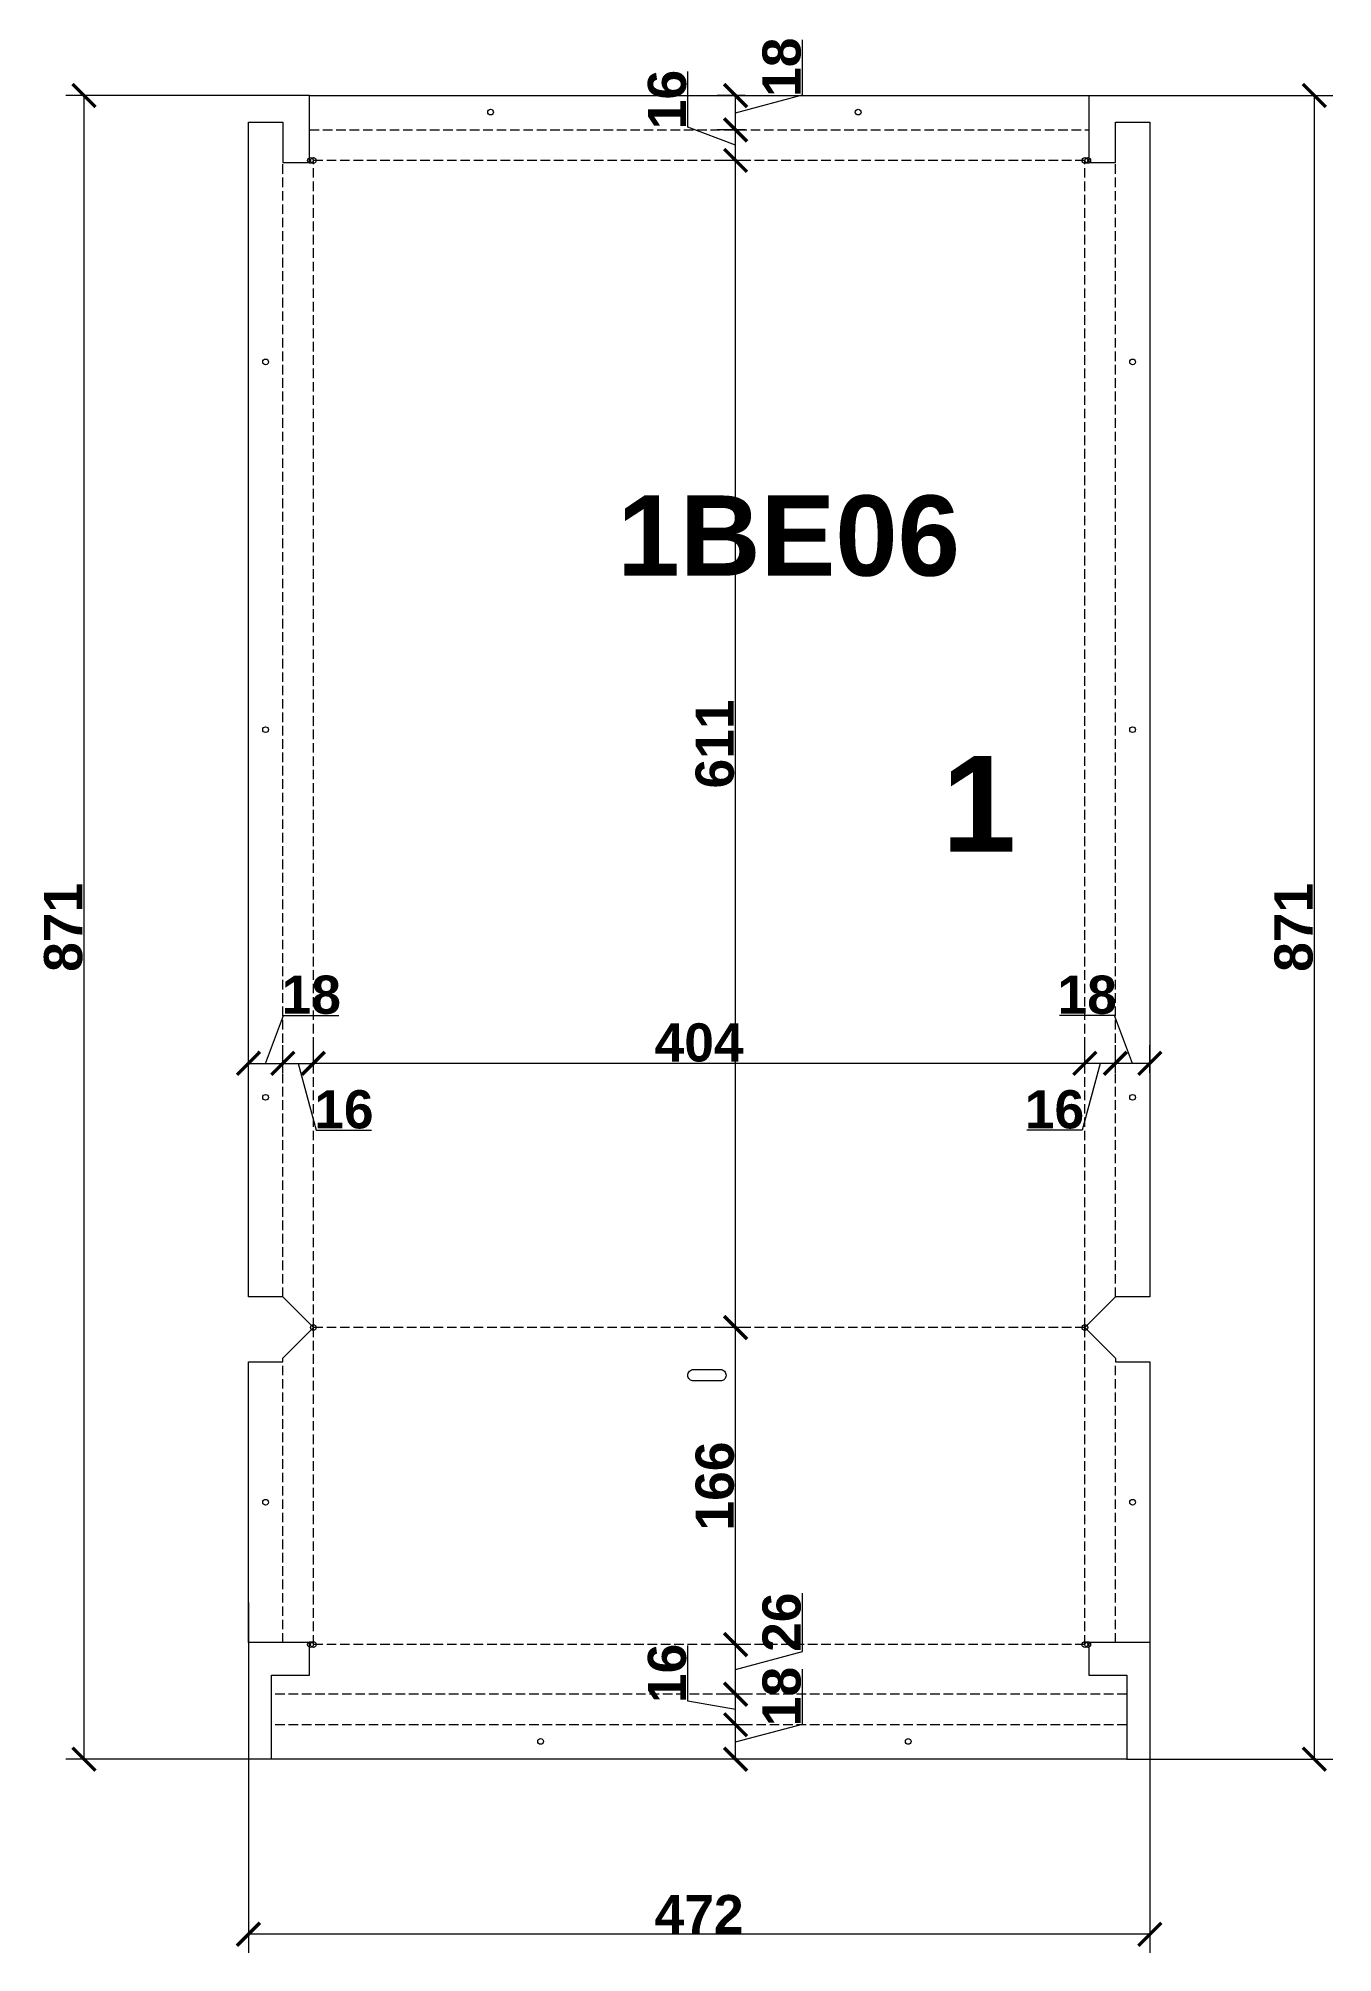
# Model space of a CAD drawing. Header units: millimetres. Extents: x -32485 to -31808, y -10140 to -9138.
import ezdxf
from ezdxf.enums import TextEntityAlignment as Align

# ---------------------------------------------------------------- set-up
doc = ezdxf.new("R2010")
doc.units = ezdxf.units.MM
doc.linetypes.add('CncKadLineStyle_Dot', pattern=[7, 5, -2, 0])
doc.linetypes.add('DASHED', pattern=[7, 5, -2, 0])
doc.layers.get('Defpoints').update_dxf_attribs({"color": 3, "lineweight": 0})
for name, color, linetype in [('KNA - BendingIN', 162, 'Continuous'), ('KNA - BendingOUT', 10, 'Continuous'), ('KNA - Contour', 7, 'Continuous'), ('KNA - Dimensions', 134, 'Continuous')]:
    doc.layers.add(name, color=color, linetype=linetype)
doc.layers.add('KNA - PanName', color=7, linetype='Continuous', plot=False)
doc.layers.add('KNA - PanQty', color=40, linetype='Continuous', lineweight=5, plot=False)
doc.styles.add('KNA', font='arialbd.ttf', dxfattribs={"height": 20})
doc.styles.add('MtXpl_ISOCPEUR', font='arialbd.ttf')
doc.dimstyles.new('1 к 30', dxfattribs={"dimscale": 25, "dimtxt": 20, "dimasz": 40, "dimexe": 32, "dimexo": 0, "dimgap": 2, "dimtad": 1, "dimdec": 0, "dimzin": 9, "dimtxsty": 'KNA', "dimblk": 'ARCHTICK', "dimcen": 5, "dimadec": 1, "dimazin": 0, "dimtfac": 1, "dimtdec": 0, "dimtmove": 1, "dimatfit": 3, "dimldrblk": 'OBLIQUE', "dimfxl": 1, "dimarcsym": 1})

# ---------------------------------------------------------------- blocks, each defined once
blk = doc.blocks.new('_ArchTick')
at = {"color": 0, "linetype": 'ByBlock', "const_width": 0.15}
blk.add_lwpolyline([(-0.5, -0.5), (0.5, 0.5)], dxfattribs=at)
blk = doc.blocks.new('*D16')
at = {"layer": 'Defpoints', "color": 0, "transparency": 16777216}
for p in [(-32461.5, -9167.6), (-32343.4, -9167.6), (-32363.4, -10038.6)]:
    blk.add_point(p, dxfattribs=at)
at = {"layer": 'KNA - Dimensions', "color": 0, "lineweight": -2, "transparency": 16777216}
for p, q in [((-32343.4, -9167.6), (-32471.1, -9167.6)), ((-32461.5, -10038.6), (-32461.5, -9167.6)), ((-32363.4, -10038.6), (-32471.1, -10038.6))]:
    blk.add_line(p, q, dxfattribs=at)
at = {"layer": 'KNA - Dimensions', "color": 0, "lineweight": -2, "transparency": 16777216, "xscale": 12, "yscale": 12, "zscale": 12}
for p, rotation in [((-32461.5, -9167.6), 90), ((-32461.5, -10038.6), 270)]:
    blk.add_blockref('_ArchTick', p, dxfattribs=dict(at, rotation=rotation))
at = {"layer": 'KNA - Dimensions', "color": 0, "transparency": 16777216, "insert": (-32472.3, -9603.1), "char_height": 20, "attachment_point": 5, "rotation": 90, "style": 'KNA'}
blk.add_mtext('871', dxfattribs=at)
blk = doc.blocks.new('_Oblique')
at = {"color": 0, "linetype": 'ByBlock', "lineweight": -2}
blk.add_line((-0.5, -0.5), (0.5, 0.5), dxfattribs=at)
blk = doc.blocks.new('*D15')
at = {"layer": 'Defpoints', "color": 0, "transparency": 16777216}
for p in [(-32120.3, -9167.6), (-32115.3, -9167.6), (-32115.3, -9185.6)]:
    blk.add_point(p, dxfattribs=at)
at = {"layer": 'KNA - Dimensions', "color": 0, "lineweight": -2, "transparency": 16777216}
for p, q in [((-32085.3, -9167.2), (-32085.3, -9138.4)), ((-32115.3, -9167.6), (-32129.9, -9167.6)), ((-32120.3, -9176.6), (-32085.3, -9167.2)), ((-32120.3, -9185.6), (-32120.3, -9167.6)), ((-32115.3, -9185.6), (-32129.9, -9185.6))]:
    blk.add_line(p, q, dxfattribs=at)
at = {"layer": 'KNA - Dimensions', "color": 0, "lineweight": -2, "transparency": 16777216, "xscale": 12, "yscale": 12, "zscale": 12}
for p, rotation in [((-32120.3, -9167.6), 90), ((-32120.3, -9185.6), 270)]:
    blk.add_blockref('_ArchTick', p, dxfattribs=dict(at, rotation=rotation))
at = {"layer": 'KNA - Dimensions', "color": 0, "transparency": 16777216, "insert": (-32096.1, -9152.8), "char_height": 20, "attachment_point": 5, "rotation": 90, "style": 'KNA'}
blk.add_mtext('18', dxfattribs=at)
blk = doc.blocks.new('*D14')
at = {"layer": 'Defpoints', "color": 0, "transparency": 16777216}
for p in [(-32120.3, -9185.6), (-32115.3, -9185.6), (-32115.3, -9201.6)]:
    blk.add_point(p, dxfattribs=at)
at = {"layer": 'KNA - Dimensions', "color": 0, "lineweight": -2, "transparency": 16777216}
for p, q in [((-32145.3, -9184.2), (-32145.3, -9155.1)), ((-32120.3, -9193.6), (-32145.3, -9184.2)), ((-32115.3, -9185.6), (-32129.9, -9185.6)), ((-32120.3, -9201.6), (-32120.3, -9185.6)), ((-32115.3, -9201.6), (-32129.9, -9201.6))]:
    blk.add_line(p, q, dxfattribs=at)
at = {"layer": 'KNA - Dimensions', "color": 0, "lineweight": -2, "transparency": 16777216, "xscale": 12, "yscale": 12, "zscale": 12}
for p, rotation in [((-32120.3, -9185.6), 90), ((-32120.3, -9201.6), 270)]:
    blk.add_blockref('_ArchTick', p, dxfattribs=dict(at, rotation=rotation))
at = {"layer": 'KNA - Dimensions', "color": 0, "transparency": 16777216, "insert": (-32156.1, -9169.7), "char_height": 20, "attachment_point": 5, "rotation": 90, "style": 'KNA'}
blk.add_mtext('16', dxfattribs=at)
blk = doc.blocks.new('*D13')
at = {"layer": 'Defpoints', "color": 0, "transparency": 16777216}
for p in [(-32120.3, -9201.6), (-32115.3, -9201.6), (-32115.3, -9812.6)]:
    blk.add_point(p, dxfattribs=at)
at = {"layer": 'KNA - Dimensions', "color": 0, "lineweight": -2, "transparency": 16777216}
for p, q in [((-32115.3, -9201.6), (-32129.9, -9201.6)), ((-32120.3, -9812.6), (-32120.3, -9201.6)), ((-32115.3, -9812.6), (-32129.9, -9812.6))]:
    blk.add_line(p, q, dxfattribs=at)
at = {"layer": 'KNA - Dimensions', "color": 0, "lineweight": -2, "transparency": 16777216, "xscale": 12, "yscale": 12, "zscale": 12}
for p, rotation in [((-32120.3, -9201.6), 90), ((-32120.3, -9812.6), 270)]:
    blk.add_blockref('_ArchTick', p, dxfattribs=dict(at, rotation=rotation))
at = {"layer": 'KNA - Dimensions', "color": 0, "transparency": 16777216, "insert": (-32131.1, -9507.1), "char_height": 20, "attachment_point": 5, "rotation": 90, "style": 'KNA'}
blk.add_mtext('611', dxfattribs=at)
blk = doc.blocks.new('*D12')
at = {"layer": 'Defpoints', "color": 0, "transparency": 16777216}
for p in [(-32120.3, -9812.6), (-32115.3, -9812.6), (-32115.3, -9978.6)]:
    blk.add_point(p, dxfattribs=at)
at = {"layer": 'KNA - Dimensions', "color": 0, "lineweight": -2, "transparency": 16777216}
for p, q in [((-32115.3, -9812.6), (-32129.9, -9812.6)), ((-32120.3, -9978.6), (-32120.3, -9812.6)), ((-32115.3, -9978.6), (-32129.9, -9978.6))]:
    blk.add_line(p, q, dxfattribs=at)
at = {"layer": 'KNA - Dimensions', "color": 0, "lineweight": -2, "transparency": 16777216, "xscale": 12, "yscale": 12, "zscale": 12}
for p, rotation in [((-32120.3, -9812.6), 90), ((-32120.3, -9978.6), 270)]:
    blk.add_blockref('_ArchTick', p, dxfattribs=dict(at, rotation=rotation))
at = {"layer": 'KNA - Dimensions', "color": 0, "transparency": 16777216, "insert": (-32131.1, -9895.6), "char_height": 20, "attachment_point": 5, "rotation": 90, "style": 'KNA'}
blk.add_mtext('166', dxfattribs=at)
blk = doc.blocks.new('*D11')
at = {"layer": 'Defpoints', "color": 0, "transparency": 16777216}
for p in [(-32120.3, -9978.6), (-32115.3, -9978.6), (-32115.3, -10004.6)]:
    blk.add_point(p, dxfattribs=at)
at = {"layer": 'KNA - Dimensions', "color": 0, "lineweight": -2, "transparency": 16777216}
for p, q in [((-32085.3, -9982.2), (-32085.3, -9951.6)), ((-32115.3, -9978.6), (-32129.9, -9978.6)), ((-32120.3, -10004.6), (-32120.3, -9978.6)), ((-32120.3, -9991.6), (-32085.3, -9982.2)), ((-32115.3, -10004.6), (-32129.9, -10004.6))]:
    blk.add_line(p, q, dxfattribs=at)
at = {"layer": 'KNA - Dimensions', "color": 0, "lineweight": -2, "transparency": 16777216, "xscale": 12, "yscale": 12, "zscale": 12}
for p, rotation in [((-32120.3, -9978.6), 90), ((-32120.3, -10004.6), 270)]:
    blk.add_blockref('_ArchTick', p, dxfattribs=dict(at, rotation=rotation))
at = {"layer": 'KNA - Dimensions', "color": 0, "transparency": 16777216, "insert": (-32096.1, -9966.9), "char_height": 20, "attachment_point": 5, "rotation": 90, "style": 'KNA'}
blk.add_mtext('26', dxfattribs=at)
blk = doc.blocks.new('*D10')
at = {"layer": 'Defpoints', "color": 0, "transparency": 16777216}
for p in [(-32120.3, -10004.6), (-32115.3, -10004.6), (-32115.3, -10020.6)]:
    blk.add_point(p, dxfattribs=at)
at = {"layer": 'KNA - Dimensions', "color": 0, "lineweight": -2, "transparency": 16777216}
for p, q in [((-32145.3, -10008.2), (-32145.3, -9979.1)), ((-32120.3, -10012.6), (-32145.3, -10008.2)), ((-32115.3, -10004.6), (-32129.9, -10004.6)), ((-32120.3, -10020.6), (-32120.3, -10004.6)), ((-32115.3, -10020.6), (-32129.9, -10020.6))]:
    blk.add_line(p, q, dxfattribs=at)
at = {"layer": 'KNA - Dimensions', "color": 0, "lineweight": -2, "transparency": 16777216, "xscale": 12, "yscale": 12, "zscale": 12}
for p, rotation in [((-32120.3, -10004.6), 90), ((-32120.3, -10020.6), 270)]:
    blk.add_blockref('_ArchTick', p, dxfattribs=dict(at, rotation=rotation))
at = {"layer": 'KNA - Dimensions', "color": 0, "transparency": 16777216, "insert": (-32156.1, -9993.7), "char_height": 20, "attachment_point": 5, "rotation": 90, "style": 'KNA'}
blk.add_mtext('16', dxfattribs=at)
blk = doc.blocks.new('*D9')
at = {"layer": 'Defpoints', "color": 0, "transparency": 16777216}
for p in [(-32120.3, -10020.6), (-32115.3, -10020.6), (-32115.3, -10038.6)]:
    blk.add_point(p, dxfattribs=at)
at = {"layer": 'KNA - Dimensions', "color": 0, "lineweight": -2, "transparency": 16777216}
for p, q in [((-32085.3, -10020.2), (-32085.3, -9991.4)), ((-32115.3, -10020.6), (-32129.9, -10020.6)), ((-32120.3, -10029.6), (-32085.3, -10020.2)), ((-32120.3, -10038.6), (-32120.3, -10020.6)), ((-32115.3, -10038.6), (-32129.9, -10038.6))]:
    blk.add_line(p, q, dxfattribs=at)
at = {"layer": 'KNA - Dimensions', "color": 0, "lineweight": -2, "transparency": 16777216, "xscale": 12, "yscale": 12, "zscale": 12}
for p, rotation in [((-32120.3, -10020.6), 90), ((-32120.3, -10038.6), 270)]:
    blk.add_blockref('_ArchTick', p, dxfattribs=dict(at, rotation=rotation))
at = {"layer": 'KNA - Dimensions', "color": 0, "transparency": 16777216, "insert": (-32096.1, -10005.8), "char_height": 20, "attachment_point": 5, "rotation": 90, "style": 'KNA'}
blk.add_mtext('18', dxfattribs=at)
blk = doc.blocks.new('*D8')
at = {"layer": 'Defpoints', "color": 0, "transparency": 16777216}
for p in [(-32357.4, -9679.3), (-32341.4, -9674.3), (-32341.4, -9679.3)]:
    blk.add_point(p, dxfattribs=at)
at = {"layer": 'KNA - Dimensions', "color": 0, "lineweight": -2, "transparency": 16777216}
for p, q in [((-32357.4, -9679.3), (-32357.4, -9664.7)), ((-32341.4, -9679.3), (-32341.4, -9664.7)), ((-32357.4, -9674.3), (-32341.4, -9674.3)), ((-32349.4, -9674.3), (-32340, -9709.3)), ((-32340, -9709.3), (-32310.9, -9709.3))]:
    blk.add_line(p, q, dxfattribs=at)
at = {"layer": 'KNA - Dimensions', "color": 0, "lineweight": -2, "transparency": 16777216, "xscale": 12, "yscale": 12, "zscale": 12, "rotation": 180}
blk.add_blockref('_ArchTick', (-32357.4, -9674.3), dxfattribs=at)
at = {"layer": 'KNA - Dimensions', "color": 0, "lineweight": -2, "transparency": 16777216, "xscale": 12, "yscale": 12, "zscale": 12}
blk.add_blockref('_ArchTick', (-32341.4, -9674.3), dxfattribs=at)
at = {"layer": 'KNA - Dimensions', "color": 0, "transparency": 16777216, "insert": (-32325.4, -9698.5), "char_height": 20, "attachment_point": 5, "style": 'KNA'}
blk.add_mtext('16', dxfattribs=at)
blk = doc.blocks.new('*D7')
at = {"layer": 'Defpoints', "color": 0, "transparency": 16777216}
for p in [(-32375.4, -9679.3), (-32357.4, -9674.3), (-32357.4, -9679.3)]:
    blk.add_point(p, dxfattribs=at)
at = {"layer": 'KNA - Dimensions', "color": 0, "lineweight": -2, "transparency": 16777216}
for p, q in [((-32366.4, -9674.3), (-32357, -9649.3)), ((-32357, -9649.3), (-32328.1, -9649.3)), ((-32375.4, -9679.3), (-32375.4, -9664.7)), ((-32357.4, -9679.3), (-32357.4, -9664.7)), ((-32375.4, -9674.3), (-32357.4, -9674.3))]:
    blk.add_line(p, q, dxfattribs=at)
at = {"layer": 'KNA - Dimensions', "color": 0, "lineweight": -2, "transparency": 16777216, "xscale": 12, "yscale": 12, "zscale": 12, "rotation": 180}
blk.add_blockref('_ArchTick', (-32375.4, -9674.3), dxfattribs=at)
at = {"layer": 'KNA - Dimensions', "color": 0, "lineweight": -2, "transparency": 16777216, "xscale": 12, "yscale": 12, "zscale": 12}
blk.add_blockref('_ArchTick', (-32357.4, -9674.3), dxfattribs=at)
at = {"layer": 'KNA - Dimensions', "color": 0, "transparency": 16777216, "insert": (-32342.5, -9638.5), "char_height": 20, "attachment_point": 5, "style": 'KNA'}
blk.add_mtext('18', dxfattribs=at)
blk = doc.blocks.new('*D2')
at = {"layer": 'Defpoints', "color": 0, "transparency": 16777216}
for p in [(-32375.4, -9956.5), (-31903.4, -9977.6), (-32375.4, -10130.3)]:
    blk.add_point(p, dxfattribs=at)
at = {"layer": 'KNA - Dimensions', "color": 0, "lineweight": -2, "transparency": 16777216}
for p, q in [((-32375.4, -9956.5), (-32375.4, -10139.9)), ((-31903.4, -9977.6), (-31903.4, -10139.9)), ((-31903.4, -10130.3), (-32375.4, -10130.3))]:
    blk.add_line(p, q, dxfattribs=at)
at = {"layer": 'KNA - Dimensions', "color": 0, "lineweight": -2, "transparency": 16777216, "xscale": 12, "yscale": 12, "zscale": 12, "rotation": 180}
blk.add_blockref('_ArchTick', (-32375.4, -10130.3), dxfattribs=at)
at = {"layer": 'KNA - Dimensions', "color": 0, "lineweight": -2, "transparency": 16777216, "xscale": 12, "yscale": 12, "zscale": 12}
blk.add_blockref('_ArchTick', (-31903.4, -10130.3), dxfattribs=at)
at = {"layer": 'KNA - Dimensions', "color": 0, "transparency": 16777216, "insert": (-32139.4, -10119.7), "char_height": 20, "attachment_point": 5, "style": 'KNA'}
blk.add_mtext('472', dxfattribs=at)
blk = doc.blocks.new('*D6')
at = {"layer": 'Defpoints', "color": 0, "transparency": 16777216}
for p in [(-31935.4, -9167.6), (-31817.2, -9167.6), (-31915.4, -10038.6)]:
    blk.add_point(p, dxfattribs=at)
at = {"layer": 'KNA - Dimensions', "color": 0, "lineweight": -2, "transparency": 16777216}
for p, q in [((-31935.4, -9167.6), (-31807.6, -9167.6)), ((-31817.2, -10038.6), (-31817.2, -9167.6)), ((-31915.4, -10038.6), (-31807.6, -10038.6))]:
    blk.add_line(p, q, dxfattribs=at)
at = {"layer": 'KNA - Dimensions', "color": 0, "lineweight": -2, "transparency": 16777216, "xscale": 12, "yscale": 12, "zscale": 12}
for p, rotation in [((-31817.2, -9167.6), 90), ((-31817.2, -10038.6), 270)]:
    blk.add_blockref('_ArchTick', p, dxfattribs=dict(at, rotation=rotation))
at = {"layer": 'KNA - Dimensions', "color": 0, "transparency": 16777216, "insert": (-31828, -9603.1), "char_height": 20, "attachment_point": 5, "rotation": 90, "style": 'KNA'}
blk.add_mtext('871', dxfattribs=at)
blk = doc.blocks.new('*D5')
at = {"layer": 'Defpoints', "color": 0, "transparency": 16777216}
for p in [(-32341.4, -9674.3), (-32341.4, -9679.3), (-31937.4, -9679.3)]:
    blk.add_point(p, dxfattribs=at)
at = {"layer": 'KNA - Dimensions', "color": 0, "lineweight": -2, "transparency": 16777216}
for p, q in [((-32341.4, -9679.3), (-32341.4, -9664.7)), ((-31937.4, -9679.3), (-31937.4, -9664.7)), ((-31937.4, -9674.3), (-32341.4, -9674.3))]:
    blk.add_line(p, q, dxfattribs=at)
at = {"layer": 'KNA - Dimensions', "color": 0, "lineweight": -2, "transparency": 16777216, "xscale": 12, "yscale": 12, "zscale": 12, "rotation": 180}
blk.add_blockref('_ArchTick', (-32341.4, -9674.3), dxfattribs=at)
at = {"layer": 'KNA - Dimensions', "color": 0, "lineweight": -2, "transparency": 16777216, "xscale": 12, "yscale": 12, "zscale": 12}
blk.add_blockref('_ArchTick', (-31937.4, -9674.3), dxfattribs=at)
at = {"layer": 'KNA - Dimensions', "color": 0, "transparency": 16777216, "insert": (-32139.4, -9663.5), "char_height": 20, "attachment_point": 5, "style": 'KNA'}
blk.add_mtext('404', dxfattribs=at)
blk = doc.blocks.new('*D4')
at = {"layer": 'Defpoints', "color": 0, "transparency": 16777216}
for p in [(-31937.4, -9674.3), (-31937.4, -9679.3), (-31921.4, -9679.3)]:
    blk.add_point(p, dxfattribs=at)
at = {"layer": 'KNA - Dimensions', "color": 0, "lineweight": -2, "transparency": 16777216}
for p, q in [((-31937.4, -9679.3), (-31937.4, -9664.7)), ((-31921.4, -9679.3), (-31921.4, -9664.7)), ((-31929.4, -9674.3), (-31938.8, -9709.3)), ((-31921.4, -9674.3), (-31937.4, -9674.3)), ((-31938.8, -9709.3), (-31967.8, -9709.3))]:
    blk.add_line(p, q, dxfattribs=at)
at = {"layer": 'KNA - Dimensions', "color": 0, "lineweight": -2, "transparency": 16777216, "xscale": 12, "yscale": 12, "zscale": 12, "rotation": 180}
blk.add_blockref('_ArchTick', (-31937.4, -9674.3), dxfattribs=at)
at = {"layer": 'KNA - Dimensions', "color": 0, "lineweight": -2, "transparency": 16777216, "xscale": 12, "yscale": 12, "zscale": 12}
blk.add_blockref('_ArchTick', (-31921.4, -9674.3), dxfattribs=at)
at = {"layer": 'KNA - Dimensions', "color": 0, "transparency": 16777216, "insert": (-31953.3, -9698.5), "char_height": 20, "attachment_point": 5, "style": 'KNA'}
blk.add_mtext('16', dxfattribs=at)
blk = doc.blocks.new('*D3')
at = {"layer": 'Defpoints', "color": 0, "transparency": 16777216}
for p in [(-31921.4, -9674.3), (-31921.4, -9679.3), (-31903.4, -9679.3)]:
    blk.add_point(p, dxfattribs=at)
at = {"layer": 'KNA - Dimensions', "color": 0, "lineweight": -2, "transparency": 16777216}
for p, q in [((-31921.8, -9649.3), (-31950.6, -9649.3)), ((-31912.4, -9674.3), (-31921.8, -9649.3)), ((-31921.4, -9679.3), (-31921.4, -9664.7)), ((-31903.4, -9679.3), (-31903.4, -9664.7)), ((-31903.4, -9674.3), (-31921.4, -9674.3))]:
    blk.add_line(p, q, dxfattribs=at)
at = {"layer": 'KNA - Dimensions', "color": 0, "lineweight": -2, "transparency": 16777216, "xscale": 12, "yscale": 12, "zscale": 12, "rotation": 180}
blk.add_blockref('_ArchTick', (-31921.4, -9674.3), dxfattribs=at)
at = {"layer": 'KNA - Dimensions', "color": 0, "lineweight": -2, "transparency": 16777216, "xscale": 12, "yscale": 12, "zscale": 12}
blk.add_blockref('_ArchTick', (-31903.4, -9674.3), dxfattribs=at)
at = {"layer": 'KNA - Dimensions', "color": 0, "transparency": 16777216, "insert": (-31936.2, -9638.5), "char_height": 20, "attachment_point": 5, "style": 'KNA'}
blk.add_mtext('18', dxfattribs=at)

msp = doc.modelspace()

# ---------------------------------------------------------------- linework, layer by layer
at = {"layer": 'KNA - BendingIN', "linetype": 'DASHED'}
for p, q in [((-32341.4, -9812.6), (-32341.4, -9201.6)), ((-31937.4, -9812.6), (-31937.4, -9201.6)), ((-32341.4, -9978.6), (-32341.4, -9812.6)), ((-31937.4, -9978.6), (-31937.4, -9812.6))]:
    msp.add_line(p, q, dxfattribs=at)
for points in [[(-31937.4, -9201.6), (-32341.4, -9201.6)], [(-31937.4, -9812.6), (-32341.4, -9812.6)], [(-31937.4, -9978.6), (-32341.4, -9978.6)], [(-31915.4, -10004.6), (-32363.4, -10004.6)]]:
    msp.add_lwpolyline(points, dxfattribs=at)
at = {"layer": 'KNA - BendingOUT', "linetype": 'CncKadLineStyle_Dot'}
for p, q in [((-32357.4, -9796.6), (-32357.4, -9202.6)), ((-31921.4, -9796.6), (-31921.4, -9202.6)), ((-32357.4, -9977.6), (-32357.4, -9830.6)), ((-31921.4, -9977.6), (-31921.4, -9830.6))]:
    msp.add_line(p, q, dxfattribs=at)
msp.add_lwpolyline([(-32343.4, -9185.6), (-31935.4, -9185.6)], dxfattribs=at)
at = {"layer": 'KNA - BendingOUT', "linetype": 'DASHED'}
msp.add_lwpolyline([(-31915.4, -10020.6), (-32363.4, -10020.6)], dxfattribs=at)
at = {"layer": 'KNA - Contour'}
msp.add_lwpolyline([(-31935.4, -9167.6), (-31935.4, -9202.6), (-31921.4, -9202.6), (-31921.4, -9181.6), (-31903.4, -9181.6), (-31903.4, -9796.6), (-31921.4, -9796.6), (-31937.4, -9812.6), (-31921.4, -9828.6), (-31921.4, -9830.6), (-31903.4, -9830.6), (-31903.4, -9977.6), (-31921.4, -9977.6), (-31921.4, -9977.6), (-31935.4, -9977.6), (-31935.4, -9994.6), (-31915.4, -9994.6), (-31915.4, -10038.6), (-32363.4, -10038.6), (-32363.4, -9994.6), (-32343.4, -9994.6), (-32343.4, -9977.6), (-32357.4, -9977.6), (-32357.4, -9977.6), (-32375.4, -9977.6), (-32375.4, -9830.6), (-32357.4, -9830.6), (-32357.4, -9828.6), (-32341.4, -9812.6), (-32357.4, -9796.6), (-32375.4, -9796.6), (-32375.4, -9181.6), (-32357.4, -9181.6), (-32357.4, -9202.6), (-32343.4, -9202.6), (-32343.4, -9167.6)], close=True, dxfattribs=at)
msp.add_lwpolyline([(-32142.3, -9834.6), (-32128.3, -9834.6, -0.414214), (-32125.3, -9837.6, -0.414214), (-32128.3, -9840.6), (-32142.3, -9840.6, -0.414214), (-32145.3, -9837.6, -0.414214)], format="xyb", close=True, dxfattribs=at)
for centre in [(-32248.6, -9176.3), (-32056.1, -9176.3), (-32342.9, -9201.6), (-32341.4, -9201.6), (-31937.4, -9201.6), (-31935.9, -9201.6), (-32366.4, -9307.1), (-31912.4, -9307.1), (-32366.4, -9499.6), (-31912.4, -9499.6), (-32366.4, -9692.1), (-31912.4, -9692.1), (-32341.4, -9812.6), (-31937.4, -9812.6), (-32366.4, -9904.1), (-31912.4, -9904.1), (-32342.9, -9978.6), (-32341.4, -9978.6), (-31937.4, -9978.6), (-31935.9, -9978.6), (-32222.4, -10029.3), (-32029.9, -10029.3)]:
    msp.add_circle(centre, 1.5, dxfattribs=at)

# ---------------------------------------------------------------- texts
at = {"layer": 'KNA - PanName', "color": 84, "style": 'MtXpl_ISOCPEUR'}
msp.add_text('1BE06', height=42, dxfattribs=at).set_placement((-32092.5, -9398), align=Align.MIDDLE_CENTER)
at = {"layer": 'KNA - PanQty', "style": 'MtXpl_ISOCPEUR'}
msp.add_text('1', height=50, dxfattribs=at).set_placement((-31992.9, -9538.4), align=Align.MIDDLE_CENTER)

# ---------------------------------------------------------------- dimensions: what is measured, and where the dimension line sits
at = {"layer": 'KNA - Dimensions'}
for base, p1, p2, angle, picture, middle in [((-32120.3, -9167.6), (-32115.3, -9185.6), (-32115.3, -9167.6), 90, '*D15', (-32085.3, -9166.6)), ((-32120.3, -9185.6), (-32115.3, -9201.6), (-32115.3, -9185.6), 90, '*D14', (-32145.3, -9183.6)), ((-32357.4, -9674.3), (-32375.4, -9679.3), (-32357.4, -9679.3), 0, '*D7', (-32356.4, -9649.3)), ((-31921.4, -9674.3), (-31903.4, -9679.3), (-31921.4, -9679.3), 180, '*D3', (-31922.4, -9649.3)), ((-32341.4, -9674.3), (-32357.4, -9679.3), (-32341.4, -9679.3), 0, '*D8', (-32339.4, -9709.3)), ((-31937.4, -9674.3), (-31921.4, -9679.3), (-31937.4, -9679.3), 180, '*D4', (-31939.4, -9709.3)), ((-32120.3, -9978.6), (-32115.3, -10004.6), (-32115.3, -9978.6), 90, '*D11', (-32085.3, -9981.6)), ((-32120.3, -10004.6), (-32115.3, -10020.6), (-32115.3, -10004.6), 90, '*D10', (-32145.3, -10007.6)), ((-32120.3, -10020.6), (-32115.3, -10038.6), (-32115.3, -10020.6), 90, '*D9', (-32085.3, -10019.6))]:
    dim = msp.add_linear_dim(base=base, p1=p1, p2=p2, angle=angle, dimstyle='1 к 30', override={"dimscale": 0.3, "dimdec": 0, "dimtxsty": 'KNA', "dimadec": 1}, dxfattribs=at)
    dim.commit()
    dim.dimension.update_dxf_attribs({"geometry": picture, "text_midpoint": middle, "dimtype": 128})
for base, p1, p2, angle, override, picture, middle in [((-32461.5, -9167.6), (-32363.4, -10038.6), (-32343.4, -9167.6), 90, {"dimscale": 0.3, "dimdec": 0, "dimtxsty": 'KNA', "dimadec": 1}, '*D16', (-32472.3, -9603.1)), ((-31817.2, -9167.6), (-31915.4, -10038.6), (-31935.4, -9167.6), 90, {"dimscale": 0.3, "dimdec": 0, "dimtxsty": 'KNA', "dimadec": 1}, '*D6', (-31828, -9603.1)), ((-32120.3, -9201.6), (-32115.3, -9812.6), (-32115.3, -9201.6), 90, {"dimscale": 0.3, "dimdec": 0, "dimtxsty": 'KNA', "dimadec": 1}, '*D13', (-32131.1, -9507.1)), ((-32341.4, -9674.3), (-31937.4, -9679.3), (-32341.4, -9679.3), 180, {"dimscale": 0.3, "dimdec": 0, "dimtxsty": 'KNA', "dimadec": 1}, '*D5', (-32139.4, -9663.5)), ((-32120.3, -9812.6), (-32115.3, -9978.6), (-32115.3, -9812.6), 90, {"dimscale": 0.3, "dimdec": 0, "dimtxsty": 'KNA', "dimadec": 1}, '*D12', (-32131.1, -9895.6)), ((-32375.4, -10130.3), (-31903.4, -9977.6), (-32375.4, -9956.5), 180, {"dimscale": 0.3}, '*D2', (-32139.4, -10119.7))]:
    dim = msp.add_linear_dim(base=base, p1=p1, p2=p2, angle=angle, dimstyle='1 к 30', override=override, dxfattribs=at)
    dim.commit()
    dim.dimension.update_dxf_attribs({"geometry": picture, "text_midpoint": middle})

doc.saveas('drawing.dxf')
